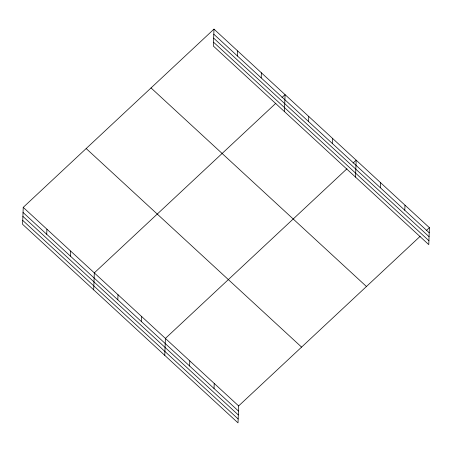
<?xml version="1.0" encoding="UTF-8"?>
<svg xmlns="http://www.w3.org/2000/svg" width="452" height="452" viewBox="0 0 452 452"><rect width="100%" height="100%" fill="white"/><g stroke="black" fill="none" stroke-linecap="round" stroke-linejoin="round"><path stroke-width="0.68" d="M213.988 29.12L213.367 46.07L428.778 244.639L429.4 227.684L213.988 29.12L23.221 207.361L22.6 224.316L238.012 422.88L238.633 405.93L420.185 236.289M46.731 234.3L46.918 229.204M70.427 256.143L70.614 251.046M93.688 289.845L94.31 272.889L275.861 103.254M117.814 299.823L118.006 294.732M141.51 321.666L141.696 316.575M164.771 355.368L165.392 338.418L346.95 168.777M189.62 366.013L189.806 360.922M214.033 388.517L214.22 383.426M237.498 56.054L237.684 50.957M261.194 77.897L261.38 72.8M284.449 111.599L285.076 94.643L282.003 97.513M308.58 121.577L308.767 116.486M332.276 143.42L332.463 138.329M355.538 177.127L356.159 160.172L353.091 163.042M380.386 187.766L380.573 182.676M404.8 210.27L404.986 205.18M426.326 230.554L429.4 227.684M213.802 34.211L429.214 232.774M213.655 38.126L429.072 236.69M213.508 42.16L428.92 240.724M151.036 87.937L366.448 286.506M86.174 148.544L301.586 347.108M23.221 207.361L238.633 405.93M23.035 212.457L238.447 411.021M22.894 216.372L238.306 414.936M22.741 220.401L238.159 418.97"/></g></svg>
